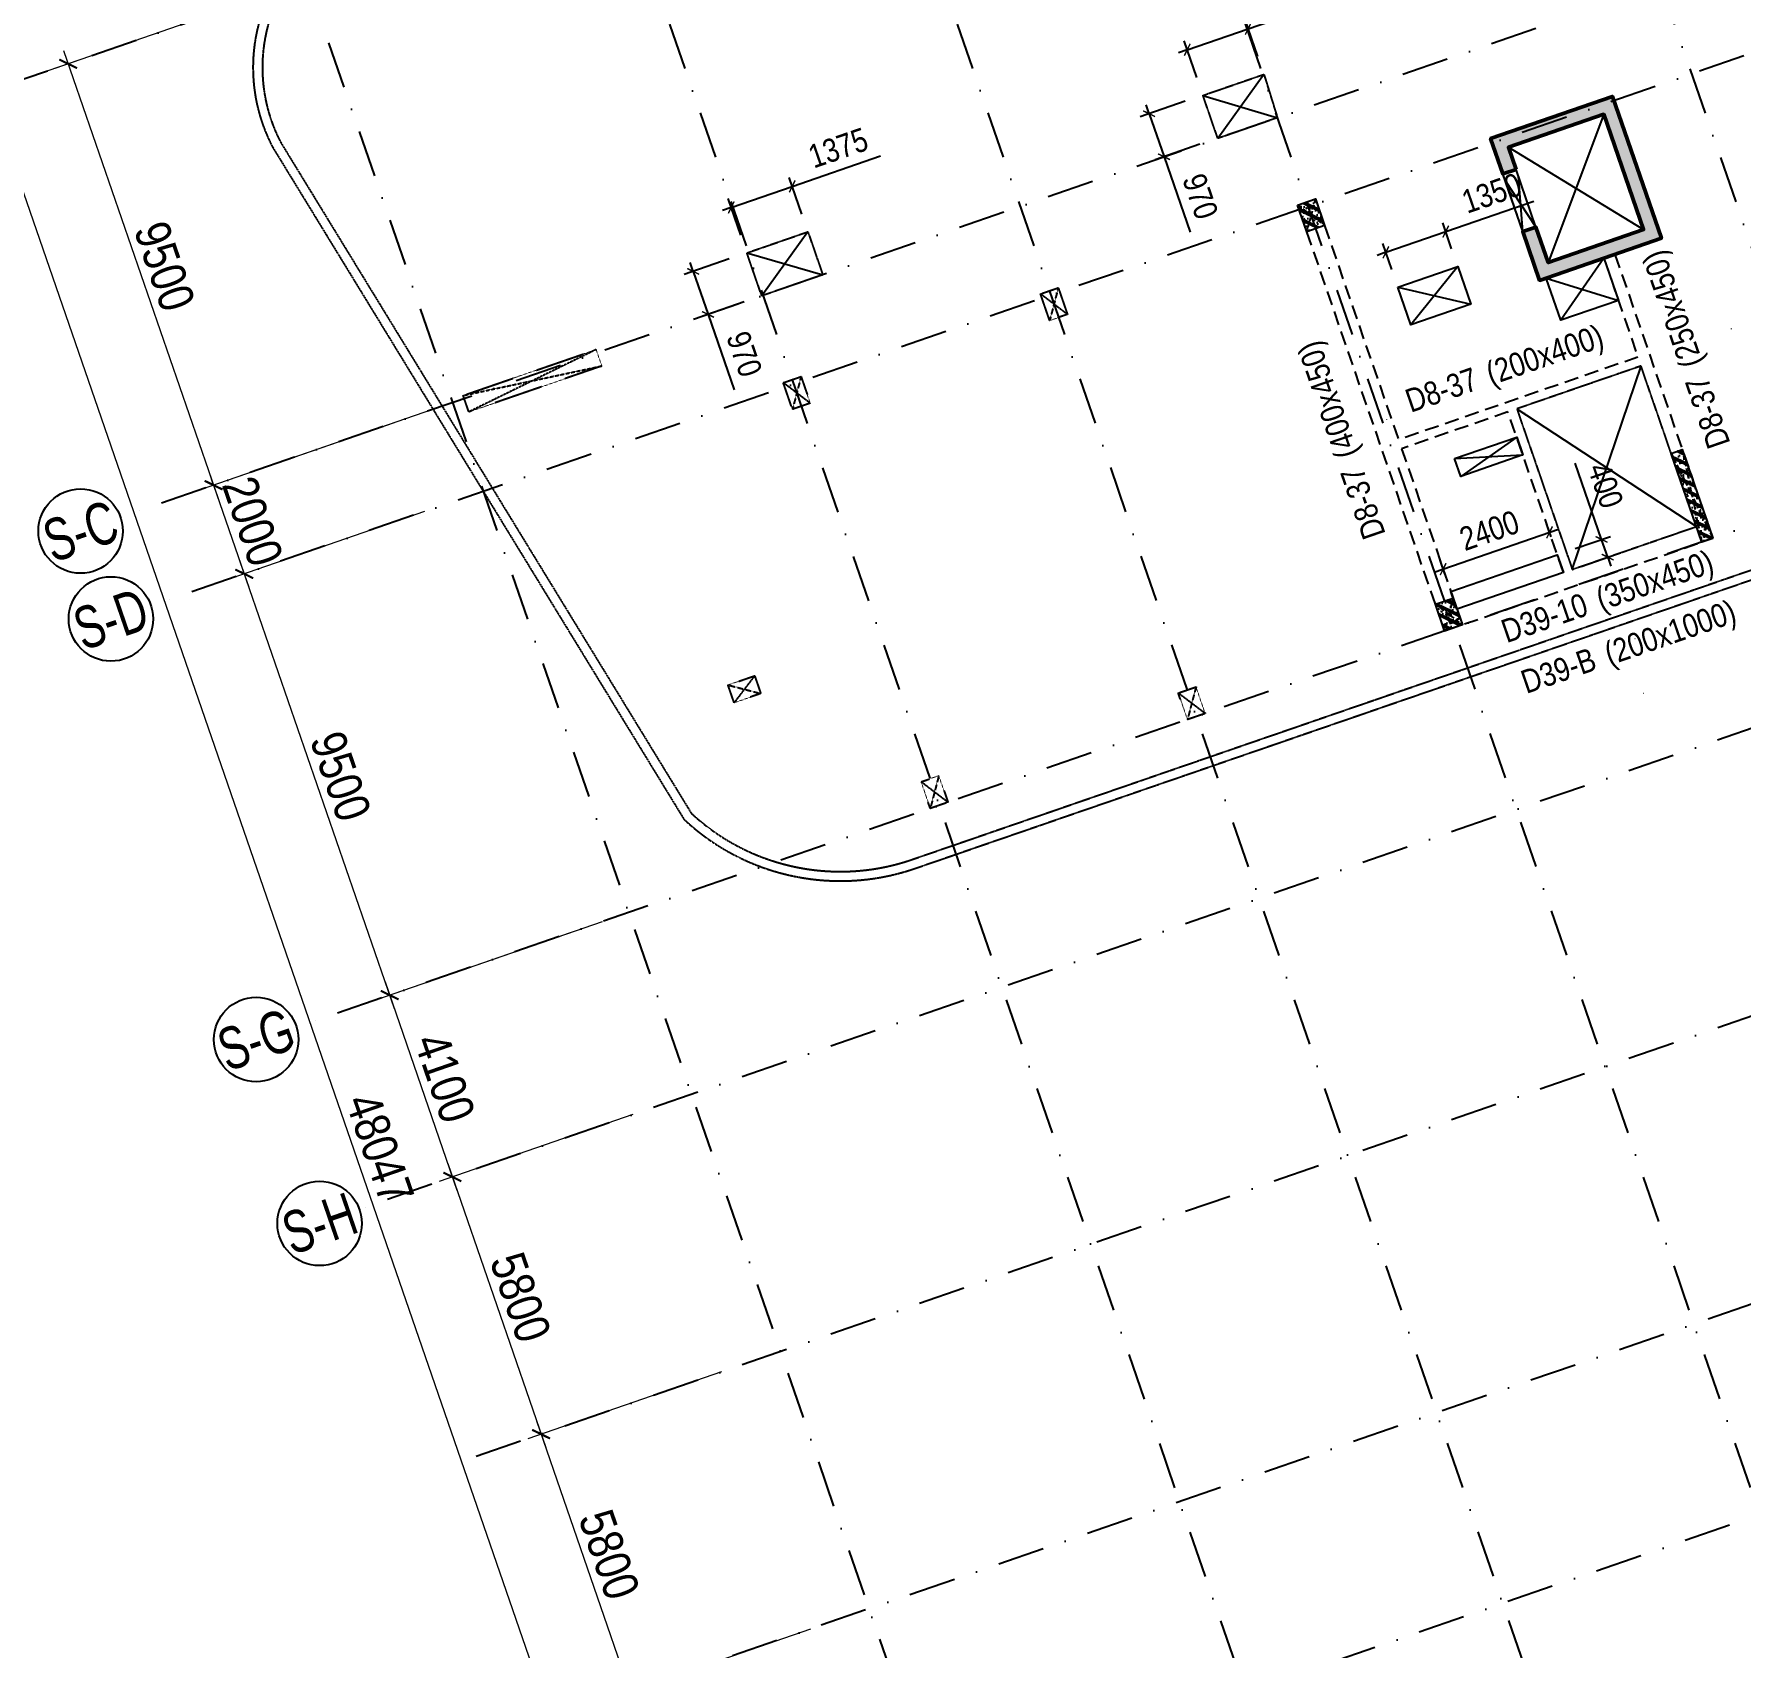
# Model space of a CAD drawing. Header units: millimetres. Extents: x -146681 to 1327256, y -72704 to 46237.
# Drawn here: x 992475 to 1028860, y -33011 to 1386 of the extents above; entities that cross this region are included whole.
import ezdxf
from ezdxf.enums import TextEntityAlignment as Align

# ---------------------------------------------------------------- set-up
doc = ezdxf.new("R2010")
doc.units = ezdxf.units.MM
doc.header["$MEASUREMENT"] = 0
for name, pattern in [('DASHDOT', [1, 0.5, -0.25, 0, -0.25]), ('DASHED', [4.5, 3, -1.5]), ('ST_MBDV Cot vach 220805$0$HIDDEN', [0.375, 0.25, -0.125])]:
    doc.linetypes.add(name, pattern=pattern)
for name, color, linetype in [('ccu11-Khuat', 9, 'DASHED'), ('ccu11-Manh', 8, 'Continuous'), ('ccu11-Thay', 7, 'Continuous'), ('ccu12-Manh', 8, 'Continuous'), ('ccu12-Text', 31, 'Continuous'), ('KC2-DIM', 251, 'Continuous'), ('KT-Luoi truc South Tower', 8, 'DASHDOT'), ('ST_MBDV Cot vach 220805$0$AUDIT_I_220805193045-1', 50, 'Continuous'), ('ST_MBDV Cot vach 220805$0$AUDIT_I_220805193045-5', 6, 'Continuous')]:
    doc.layers.add(name, color=color, linetype=linetype)
for name, color, linetype, lineweight in [('ccu12-Tencaukien', 9, 'Continuous', 15), ('KT-Kich thuoc', 159, 'Continuous', 18), ('ST_MBDV Cot vach 220805$0$KT-Net cot vach', 6, 'Continuous', 50)]:
    doc.layers.add(name, color=color, linetype=linetype, lineweight=lineweight)
doc.styles.add('Arial Narrow', font='ARIALN.TTF')
doc.styles.add('ST_MBDV Cot vach 220805$0$HBA-Text', font='GOTHIC.TTF')
doc.dimstyles.new('ccu12-200', dxfattribs={"dimscale": 200, "dimtxt": 2.5, "dimasz": 1, "dimexe": 1, "dimexo": 2, "dimgap": 1, "dimtad": 1, "dimdec": 0, "dimdsep": 46, "dimtxsty": 'Arial Narrow', "dimblk": 'ARCHTICK', "dimcen": -1, "dimdle": 1, "dimclrd": 256, "dimclre": 256, "dimclrt": 3, "dimadec": 0, "dimazin": 2, "dimtfac": 0.1, "dimtdec": 0, "dimtmove": 0, "dimatfit": 1, "dimldrblk": 'ARCHTICK', "dimfxl": 1, "dimtvp": 0.833333, "dimtolj": 1, "dimtzin": 12, "dimarcsym": 0})
doc.dimstyles.new('CCU_1-300', dxfattribs={"dimscale": 300, "dimtxt": 2.5, "dimasz": 1, "dimexe": 1, "dimexo": 2, "dimgap": 0.5, "dimtad": 1, "dimdec": 0, "dimdsep": 46, "dimtxsty": 'Arial Narrow', "dimblk": 'ARCHTICK', "dimcen": -1, "dimdle": 1, "dimclrd": 256, "dimclre": 256, "dimclrt": 3, "dimadec": 0, "dimazin": 2, "dimtfac": 0.1, "dimtdec": 0, "dimtix": 1, "dimtmove": 2, "dimatfit": 1, "dimfxl": 1, "dimtvp": 0.833333, "dimtolj": 1, "dimtzin": 12, "dimarcsym": 0})

# ---------------------------------------------------------------- blocks, each defined once
blk = doc.blocks.new('_ArchTick')
at = {"color": 0, "const_width": 0.15}
blk.add_lwpolyline([(-0.5, -0.5), (0.5, 0.5)], dxfattribs=at)
blk = doc.blocks.new('*D471')
at = {"layer": 'Defpoints', "color": 0, "transparency": 16777216}
for p in [(-107244, 41911, 0), (-103322, 33214, 0), (-108556, 31407)]:
    blk.add_point(p, dxfattribs=at)
at = {"layer": 'KT-Kich thuoc', "lineweight": -2, "transparency": 16777216}
for p, q in [((-107811, 41715), (-111940, 40289)), ((-111755, 40671), (-108459, 31124)), ((-103889, 33019), (-108840, 31309))]:
    blk.add_line(p, q, dxfattribs=at)
at = {"layer": 'KT-Kich thuoc', "lineweight": -2, "transparency": 16777216, "xscale": 300, "yscale": 300, "zscale": 300}
for p, rotation in [((-111657, 40387), 109.0471379637702), ((-108556, 31407), 289.0471379637702)]:
    blk.add_blockref('_ArchTick', p, dxfattribs=dict(at, rotation=rotation))
at = {"layer": 'KT-Kich thuoc', "color": 3, "transparency": 16777216, "insert": (-109603, 36071), "char_height": 750, "attachment_point": 5, "rotation": 289.0471, "style": 'Arial Narrow'}
blk.add_mtext('\\A1;9500', dxfattribs=at)
blk = doc.blocks.new('*D472')
at = {"layer": 'Defpoints', "color": 0, "transparency": 16777216}
for p in [(-103491, 31041, 0), (-99707, 22296), (-104803, 20537)]:
    blk.add_point(p, dxfattribs=at)
at = {"layer": 'KT-Kich thuoc', "lineweight": -2, "transparency": 16777216}
for p, q in [((-104058, 30845), (-108187, 29419)), ((-108002, 29801), (-104706, 20253)), ((-100274, 22101), (-105087, 20439))]:
    blk.add_line(p, q, dxfattribs=at)
at = {"layer": 'KT-Kich thuoc', "lineweight": -2, "transparency": 16777216, "xscale": 300, "yscale": 300, "zscale": 300}
for p, rotation in [((-107904, 29517), 109.0471379637702), ((-104803, 20537), 289.0471379637702)]:
    blk.add_blockref('_ArchTick', p, dxfattribs=dict(at, rotation=rotation))
at = {"layer": 'KT-Kich thuoc', "color": 3, "transparency": 16777216, "insert": (-105850, 25201), "char_height": 750, "attachment_point": 5, "rotation": 289.0471, "style": 'Arial Narrow'}
blk.add_mtext('\\A1;9500', dxfattribs=at)
blk = doc.blocks.new('*D473')
at = {"layer": 'Defpoints', "color": 0, "transparency": 16777216}
for p in [(-104143, 32931, 0), (-103491, 31041, 0), (-107904, 29517)]:
    blk.add_point(p, dxfattribs=at)
at = {"layer": 'KT-Kich thuoc', "lineweight": -2, "transparency": 16777216}
for p, q in [((-104711, 32735), (-108840, 31310)), ((-108557, 31407), (-108654, 31691)), ((-108557, 31407), (-107904, 29517)), ((-104058, 30845), (-108187, 29419)), ((-107904, 29517), (-107806, 29233))]:
    blk.add_line(p, q, dxfattribs=at)
at = {"layer": 'KT-Kich thuoc', "lineweight": -2, "transparency": 16777216, "xscale": 300, "yscale": 300, "zscale": 300}
for p, rotation in [((-108557, 31407), 289.0471379637702), ((-107904, 29517), 109.0471379637702)]:
    blk.add_blockref('_ArchTick', p, dxfattribs=dict(at, rotation=rotation))
at = {"layer": 'KT-Kich thuoc', "color": 3, "transparency": 16777216, "insert": (-107726, 30636), "char_height": 750, "attachment_point": 5, "rotation": 289.0471, "style": 'Arial Narrow'}
blk.add_mtext('\\A1;2000', dxfattribs=at)
blk = doc.blocks.new('ST_MBDV Cot vach 220805$0$GRID-SYM-flat-103')
at = {"layer": 'ST_MBDV Cot vach 220805$0$AUDIT_I_220805193045-1'}
blk.add_circle((0, 0, 0), 900, dxfattribs=at)
at = {"layer": 'ST_MBDV Cot vach 220805$0$AUDIT_I_220805193045-1', "style": 'ST_MBDV Cot vach 220805$0$HBA-Text'}
blk.add_attdef('GRID', text='', height=900, rotation=19.0471, dxfattribs=at).set_placement((0, 0, 0), align=Align.MIDDLE_CENTER)
blk = doc.blocks.new('*D479')
at = {"layer": 'Defpoints', "color": 0, "transparency": 16777216}
for p in [(-110864, 40661, 0), (-91942, -3636), (-97678, -5616)]:
    blk.add_point(p, dxfattribs=at)
at = {"layer": 'KT-Kich thuoc', "lineweight": -2, "transparency": 16777216}
for p, q in [((-111431, 40465), (-113642, 39702)), ((-113456, 40083), (-97581, -5900)), ((-92509, -3831), (-97962, -5714))]:
    blk.add_line(p, q, dxfattribs=at)
at = {"layer": 'KT-Kich thuoc', "lineweight": -2, "transparency": 16777216, "xscale": 300, "yscale": 300, "zscale": 300}
for p, rotation in [((-113358, 39800), 109.0471379637702), ((-97678, -5616), 289.0471379637702)]:
    blk.add_blockref('_ArchTick', p, dxfattribs=dict(at, rotation=rotation))
at = {"layer": 'KT-Kich thuoc', "color": 3, "transparency": 16777216, "insert": (-105015, 17266), "char_height": 750, "attachment_point": 5, "rotation": 289.0471, "style": 'Arial Narrow'}
blk.add_mtext('\\A1;48047', dxfattribs=at)
blk = doc.blocks.new('*D480')
at = {"layer": 'Defpoints', "color": 0, "transparency": 16777216}
for p in [(-100390, 22061, 0), (-99052, 18185, 0), (-103465, 16661)]:
    blk.add_point(p, dxfattribs=at)
at = {"layer": 'KT-Kich thuoc', "lineweight": -2, "transparency": 16777216}
for p, q in [((-100958, 21865), (-105087, 20439)), ((-104901, 20820), (-103368, 16378)), ((-99620, 17989), (-103749, 16563))]:
    blk.add_line(p, q, dxfattribs=at)
at = {"layer": 'KT-Kich thuoc', "lineweight": -2, "transparency": 16777216, "xscale": 300, "yscale": 300, "zscale": 300}
for p, rotation in [((-104803, 20537), 109.0471379637702), ((-103465, 16661), 289.0471379637702)]:
    blk.add_blockref('_ArchTick', p, dxfattribs=dict(at, rotation=rotation))
at = {"layer": 'KT-Kich thuoc', "color": 3, "transparency": 16777216, "insert": (-103631, 18773), "char_height": 750, "attachment_point": 5, "rotation": 289.0471, "style": 'Arial Narrow'}
blk.add_mtext('\\A1;4100', dxfattribs=at)
blk = doc.blocks.new('*D481')
at = {"layer": 'Defpoints', "color": 0, "transparency": 16777216}
for p in [(-99052, 18185, 0), (-97162, 12702, 0), (-101573, 11179)]:
    blk.add_point(p, dxfattribs=at)
at = {"layer": 'KT-Kich thuoc', "lineweight": -2, "transparency": 16777216}
for p, q in [((-99620, 17989), (-103749, 16564)), ((-103563, 16945), (-101475, 10896)), ((-97729, 12506), (-101856, 11081))]:
    blk.add_line(p, q, dxfattribs=at)
at = {"layer": 'KT-Kich thuoc', "lineweight": -2, "transparency": 16777216, "xscale": 300, "yscale": 300, "zscale": 300}
for p, rotation in [((-103466, 16662), 109.0471379637702), ((-101573, 11179), 289.0471379637702)]:
    blk.add_blockref('_ArchTick', p, dxfattribs=dict(at, rotation=rotation))
at = {"layer": 'KT-Kich thuoc', "color": 3, "transparency": 16777216, "insert": (-102015, 14094), "char_height": 750, "attachment_point": 5, "rotation": 289.0471, "style": 'Arial Narrow'}
blk.add_mtext('\\A1;5800', dxfattribs=at)
blk = doc.blocks.new('*D482')
at = {"layer": 'Defpoints', "color": 0, "transparency": 16777216}
for p in [(-97162, 12702, 0), (-95267, 7220, 0), (-99682, 5696)]:
    blk.add_point(p, dxfattribs=at)
at = {"layer": 'KT-Kich thuoc', "lineweight": -2, "transparency": 16777216}
for p, q in [((-97729, 12506), (-101858, 11080)), ((-101673, 11462), (-99584, 5412)), ((-95834, 7024), (-99966, 5598))]:
    blk.add_line(p, q, dxfattribs=at)
at = {"layer": 'KT-Kich thuoc', "lineweight": -2, "transparency": 16777216, "xscale": 300, "yscale": 300, "zscale": 300}
for p, rotation in [((-101575, 11178), 109.0471379637702), ((-99682, 5696), 289.0471379637702)]:
    blk.add_blockref('_ArchTick', p, dxfattribs=dict(at, rotation=rotation))
at = {"layer": 'KT-Kich thuoc', "color": 3, "transparency": 16777216, "insert": (-100125, 8611), "char_height": 750, "attachment_point": 5, "rotation": 289.0471, "style": 'Arial Narrow'}
blk.add_mtext('\\A1;5800', dxfattribs=at)
blk = doc.blocks.new('*D483')
at = {"layer": 'Defpoints', "color": 0, "transparency": 16777216}
for p in [(-95267, 7220, 0), (-93864, 3156, 0), (-98277, 1632)]:
    blk.add_point(p, dxfattribs=at)
at = {"layer": 'KT-Kich thuoc', "lineweight": -2, "transparency": 16777216}
for p, q in [((-95834, 7024), (-99963, 5599)), ((-99778, 5980), (-98179, 1348)), ((-94431, 2960), (-98560, 1534))]:
    blk.add_line(p, q, dxfattribs=at)
at = {"layer": 'KT-Kich thuoc', "lineweight": -2, "transparency": 16777216, "xscale": 300, "yscale": 300, "zscale": 300}
for p, rotation in [((-99680, 5697), 109.0471379637702), ((-98277, 1632), 289.0471379637702)]:
    blk.add_blockref('_ArchTick', p, dxfattribs=dict(at, rotation=rotation))
at = {"layer": 'KT-Kich thuoc', "color": 3, "transparency": 16777216, "insert": (-98475, 3838), "char_height": 750, "attachment_point": 5, "rotation": 289.0471, "style": 'Arial Narrow'}
blk.add_mtext('\\A1;4300', dxfattribs=at)
blk = doc.blocks.new('*U194')
at = {"layer": 'ccu12-Tencaukien', "color": 8, "ltscale": 10000}
blk.add_line((361, -155), (354, -155), dxfattribs=at)
at = {"layer": 'ccu12-Text', "color": 2, "style": 'Arial Narrow', "width": 0.8}
blk.add_attdef('SH', text='', height=300, dxfattribs=at).set_placement((276, 6), align=Align.BOTTOM_RIGHT)
at = {"layer": 'ccu12-Text', "color": 31, "style": 'Arial Narrow', "width": 0.8}
for tag, p in [('(', (508, -75)), ('KT', (633, -75)), (')', (963, -75))]:
    blk.add_attdef(tag, text='', height=250, dxfattribs=at).set_placement(p, align=Align.BOTTOM_LEFT)
blk = doc.blocks.new('*D270')
at = {"layer": 'Defpoints', "color": 0, "transparency": 16777216}
for p in [(1022568, -2823), (1022824, -3566), (1021548, -4007)]:
    blk.add_point(p, dxfattribs=at)
at = {"layer": 'KC2-DIM', "lineweight": -2, "transparency": 16777216}
for p, q in [((1022568, -2823), (1024444, -2176)), ((1021292, -3264), (1022568, -2823)), ((1022694, -3188), (1022503, -2634)), ((1021292, -3264), (1021103, -3329)), ((1021418, -3628), (1021227, -3075))]:
    blk.add_line(p, q, dxfattribs=at)
at = {"layer": 'KC2-DIM', "lineweight": -2, "transparency": 16777216, "xscale": 200, "yscale": 200, "zscale": 200}
for p, rotation in [((1022568, -2823), 199.0471379555589), ((1021292, -3264), 19.0471379555589)]:
    blk.add_blockref('_ArchTick', p, dxfattribs=dict(at, rotation=rotation))
at = {"layer": 'KC2-DIM', "color": 3, "transparency": 16777216, "insert": (1023546, -2004), "char_height": 500, "attachment_point": 5, "rotation": 19.0471, "style": 'Arial Narrow'}
blk.add_mtext('\\A1;1350', dxfattribs=at)
blk = doc.blocks.new('*D271')
at = {"layer": 'Defpoints', "color": 0, "transparency": 16777216}
for p in [(1024781, -9233), (1024946, -9710), (1022677, -10493)]:
    blk.add_point(p, dxfattribs=at)
at = {"layer": 'KC2-DIM', "lineweight": -2, "transparency": 16777216}
for p, q in [((1024815, -9332), (1024716, -9044)), ((1022324, -10082), (1024970, -9168)), ((1022547, -10115), (1022448, -9828))]:
    blk.add_line(p, q, dxfattribs=at)
at = {"layer": 'KC2-DIM', "lineweight": -2, "transparency": 16777216, "xscale": 200, "yscale": 200, "zscale": 200}
for p, rotation in [((1024781, -9233), 19.04713795478892), ((1022513, -10017), 199.0471379547889)]:
    blk.add_blockref('_ArchTick', p, dxfattribs=dict(at, rotation=rotation))
at = {"layer": 'KC2-DIM', "color": 3, "transparency": 16777216, "insert": (1023498, -9195), "char_height": 500, "attachment_point": 5, "rotation": 19.0471, "style": 'Arial Narrow'}
blk.add_mtext('\\A1;2400', dxfattribs=at)
blk = doc.blocks.new('*D272')
at = {"layer": 'Defpoints', "color": 0, "transparency": 16777216}
for p in [(1025890, -9384), (1024946, -9710), (1025076, -10088)]:
    blk.add_point(p, dxfattribs=at)
at = {"layer": 'KC2-DIM', "lineweight": -2, "transparency": 16777216}
for p, q in [((1025890, -9384), (1025328, -7757)), ((1025324, -9580), (1026079, -9319)), ((1026021, -9762), (1025890, -9384)), ((1025454, -9958), (1026210, -9697)), ((1026021, -9762), (1026086, -9951))]:
    blk.add_line(p, q, dxfattribs=at)
at = {"layer": 'KC2-DIM', "lineweight": -2, "transparency": 16777216, "xscale": 200, "yscale": 200, "zscale": 200}
for p, rotation in [((1025890, -9384), 289.0471379547872), ((1026021, -9762), 109.0471379547872)]:
    blk.add_blockref('_ArchTick', p, dxfattribs=dict(at, rotation=rotation))
at = {"layer": 'KC2-DIM', "color": 3, "transparency": 16777216, "insert": (1025974, -8233), "char_height": 500, "attachment_point": 5, "rotation": 289.0471, "style": 'Arial Narrow'}
blk.add_mtext('\\A1;400', dxfattribs=at)
blk = doc.blocks.new('*U264')
at = {"layer": 'ccu12-Tencaukien', "color": 8, "ltscale": 10000}
blk.add_line((361, -155), (354, -155), dxfattribs=at)
at = {"layer": 'ccu12-Text', "color": 2, "style": 'Arial Narrow', "width": 0.8}
blk.add_attdef('SH', text='', height=300, dxfattribs=at).set_placement((276, 6), align=Align.BOTTOM_RIGHT)
at = {"layer": 'ccu12-Text', "color": 31, "style": 'Arial Narrow', "width": 0.8}
for tag, p in [('(', (508, -75)), ('KT', (633, -75)), (')', (963, -75))]:
    blk.add_attdef(tag, text='', height=250, dxfattribs=at).set_placement(p, align=Align.BOTTOM_LEFT)
blk = doc.blocks.new('*U265')
at = {"layer": 'ccu12-Tencaukien', "color": 8, "ltscale": 10000}
blk.add_line((361, -155), (354, -155), dxfattribs=at)
at = {"layer": 'ccu12-Text', "color": 2, "style": 'Arial Narrow', "width": 0.8}
blk.add_attdef('SH', text='', height=300, dxfattribs=at).set_placement((276, 6), align=Align.BOTTOM_RIGHT)
at = {"layer": 'ccu12-Text', "color": 31, "style": 'Arial Narrow', "width": 0.8}
for tag, p in [('(', (508, -75)), ('KT', (633, -75)), (')', (963, -75))]:
    blk.add_attdef(tag, text='', height=250, dxfattribs=at).set_placement(p, align=Align.BOTTOM_LEFT)
blk = doc.blocks.new('*U266')
at = {"layer": 'ccu12-Tencaukien', "color": 8, "ltscale": 10000}
blk.add_line((361, -155), (354, -155), dxfattribs=at)
at = {"layer": 'ccu12-Text', "color": 2, "style": 'Arial Narrow', "width": 0.8}
blk.add_attdef('SH', text='', height=300, dxfattribs=at).set_placement((276, 6), align=Align.BOTTOM_RIGHT)
at = {"layer": 'ccu12-Text', "color": 31, "style": 'Arial Narrow', "width": 0.8}
for tag, p in [('(', (508, -75)), ('KT', (633, -75)), (')', (963, -75))]:
    blk.add_attdef(tag, text='', height=250, dxfattribs=at).set_placement(p, align=Align.BOTTOM_LEFT)
blk = doc.blocks.new('*D342')
at = {"layer": 'Defpoints', "color": 0, "transparency": 16777216}
for p in [(1007670, -3276, 18), (1007987, -4192, 18), (1006841, -4588)]:
    blk.add_point(p, dxfattribs=at)
at = {"layer": 'KC2-DIM', "lineweight": -2, "transparency": 16777216}
for p, q in [((1007292, -3406), (1006336, -3737)), ((1006525, -3671), (1006459, -3482)), ((1006525, -3671), (1006841, -4588)), ((1007609, -4323), (1006652, -4653)), ((1006841, -4588), (1007398, -6199))]:
    blk.add_line(p, q, dxfattribs=at)
at = {"layer": 'KC2-DIM', "lineweight": -2, "transparency": 16777216, "xscale": 200, "yscale": 200, "zscale": 200}
for p, rotation in [((1006525, -3671), 289.0511157722426), ((1006841, -4588), 109.0511157722426)]:
    blk.add_blockref('_ArchTick', p, dxfattribs=dict(at, rotation=rotation))
at = {"layer": 'KC2-DIM', "color": 3, "transparency": 16777216, "insert": (1007615, -5434), "char_height": 500, "attachment_point": 5, "rotation": 289.0511, "style": 'Arial Narrow'}
blk.add_mtext('\\A1;970', dxfattribs=at)
blk = doc.blocks.new('*D343')
at = {"layer": 'Defpoints', "color": 0, "transparency": 16777216}
for p in [(1008636, -1859), (1008970, -2827, 18), (1007670, -3276, 18)]:
    blk.add_point(p, dxfattribs=at)
at = {"layer": 'KC2-DIM', "lineweight": -2, "transparency": 16777216}
for p, q in [((1008636, -1859), (1010516, -1210)), ((1008840, -2449), (1008571, -1670)), ((1007540, -2898), (1007271, -2119)), ((1007336, -2308), (1008636, -1859)), ((1007336, -2308), (1007147, -2373))]:
    blk.add_line(p, q, dxfattribs=at)
at = {"layer": 'KC2-DIM', "lineweight": -2, "transparency": 16777216, "xscale": 200, "yscale": 200, "zscale": 200}
for p, rotation in [((1008636, -1859), 199.0471380754125), ((1007336, -2308), 19.04713807541254)]:
    blk.add_blockref('_ArchTick', p, dxfattribs=dict(at, rotation=rotation))
at = {"layer": 'KC2-DIM', "color": 3, "transparency": 16777216, "insert": (1009616, -1039), "char_height": 500, "attachment_point": 5, "rotation": 19.0471, "style": 'Arial Narrow'}
blk.add_mtext('\\A1;1375', dxfattribs=at)
blk = doc.blocks.new('*D344')
at = {"layer": 'Defpoints', "color": 0, "transparency": 16777216}
for p in [(1017391, 85, 18), (1017707, -832, 18), (1016562, -1227)]:
    blk.add_point(p, dxfattribs=at)
at = {"layer": 'KC2-DIM', "lineweight": -2, "transparency": 16777216}
for p, q in [((1017013, -45), (1016056, -376)), ((1016245, -310), (1016180, -121)), ((1016245, -310), (1016562, -1227)), ((1017329, -962), (1016373, -1292)), ((1016562, -1227), (1017118, -2838))]:
    blk.add_line(p, q, dxfattribs=at)
at = {"layer": 'KC2-DIM', "lineweight": -2, "transparency": 16777216, "xscale": 200, "yscale": 200, "zscale": 200}
for p, rotation in [((1016245, -310), 289.0511157722426), ((1016562, -1227), 109.0511157722426)]:
    blk.add_blockref('_ArchTick', p, dxfattribs=dict(at, rotation=rotation))
at = {"layer": 'KC2-DIM', "color": 3, "transparency": 16777216, "insert": (1017336, -2073), "char_height": 500, "attachment_point": 5, "rotation": 289.0511, "style": 'Arial Narrow'}
blk.add_mtext('\\A1;970', dxfattribs=at)
blk = doc.blocks.new('*D345')
at = {"layer": 'Defpoints', "color": 0, "transparency": 16777216}
for p in [(1018356, 1502), (1018690, 534, 18), (1017391, 85, 18)]:
    blk.add_point(p, dxfattribs=at)
at = {"layer": 'KC2-DIM', "lineweight": -2, "transparency": 16777216}
for p, q in [((1018356, 1502), (1020236, 2151)), ((1017057, 1053), (1018356, 1502)), ((1018560, 912), (1018291, 1691)), ((1017260, 463), (1016991, 1242)), ((1017057, 1053), (1016868, 988))]:
    blk.add_line(p, q, dxfattribs=at)
at = {"layer": 'KC2-DIM', "lineweight": -2, "transparency": 16777216, "xscale": 200, "yscale": 200, "zscale": 200}
for p, rotation in [((1018356, 1502), 199.0471380754125), ((1017057, 1053), 19.04713807541254)]:
    blk.add_blockref('_ArchTick', p, dxfattribs=dict(at, rotation=rotation))
at = {"layer": 'KC2-DIM', "color": 3, "transparency": 16777216, "insert": (1019337, 2322), "char_height": 500, "attachment_point": 5, "rotation": 19.0471, "style": 'Arial Narrow'}
blk.add_mtext('\\A1;1375', dxfattribs=at)
blk = doc.blocks.new('*U448')
at = {"color": 6, "linetype": 'ST_MBDV Cot vach 220805$0$HIDDEN', "ltscale": 10}
for p, q in [((-105, 2525), (-475, -475)), ((-105, -475), (-475, 2525))]:
    blk.add_line(p, q, dxfattribs=at)
blk.add_lwpolyline([(-475, -475), (-105, -475), (-105, 2525), (-475, 2525)], close=True, dxfattribs=at)
blk = doc.blocks.new('*U449')
at = {"color": 6, "linetype": 'ST_MBDV Cot vach 220805$0$HIDDEN', "ltscale": 10}
for p, q in [((-75, 125), (-475, -475)), ((-75, -475), (-475, 125))]:
    blk.add_line(p, q, dxfattribs=at)
blk.add_lwpolyline([(-475, -475), (-75, -475), (-75, 125), (-475, 125)], close=True, dxfattribs=at)
blk = doc.blocks.new('*U413')
at = {"color": 6, "linetype": 'ST_MBDV Cot vach 220805$0$HIDDEN', "ltscale": 10}
for p, q in [((-75, 125), (-475, -475)), ((-75, -475), (-475, 125))]:
    blk.add_line(p, q, dxfattribs=at)
blk.add_lwpolyline([(-475, -475), (-75, -475), (-75, 125), (-475, 125)], close=True, dxfattribs=at)
blk = doc.blocks.new('*U422')
h = blk.add_hatch()
h.set_pattern_fill('VATLIEU04', color=250, scale=40, style=0, pattern_type=2)
h.set_pattern_definition([(50, (-550, 650.03), (286.904, -25.1), [30, -330]), (355, (-550, 650.03), (-55.5, 300.88), [24, -264]), (100.451, (-526.1, 647.93), (231.404, 275.776), [25.496, -280.457]), (46.184, (-550, 730.03), (426.9, -66.21), [45, -495]), (96.636, (-514.43, 724.5), (373.87, 389.65), [38.24, -420.69]), (351.184, (-550, 730.03), (373.86, 389.65), [36, -396]), (21, (-510, 710.03), (238.763, -161.048), [30, -330]), (326, (-510, 710.03), (97.326, 290.06), [24, -264]), (71.451, (-490.1, 696.6), (336.09, 129.01), [25.496, -280.457]), (37.5, (-550, 650.03), (4.864, 133.1575), [0, -260.8, 0, -268, 0, -265]), (7.5, (-550, 650.03), (105.228, 157.765), [0, -152.8, 0, -254.8, 0, -101]), (327.5, (-639.2, 650.03), (213.529, -9.022), [0, -100, 0, -312, 0, -414]), (317.5, (-679.2, 650.03), (233.274, 40.042), [0, -130, 0, -207.2, 0, -294]), (45, (-550, 650.03), (-120.208, 120.208), []), (45, (-550, 699.03), (-120.208, 120.208), [])])
h.paths.add_polyline_path([(-475, -475), (-75, -475), (-75, 125), (-475, 125)])
at = {"color": 6, "ltscale": 0.25}
blk.add_lwpolyline([(-475, -475), (-75, -475), (-75, 125), (-475, 125)], close=True, dxfattribs=at)
at = {"layer": 'Defpoints', "linetype": 'ByBlock', "ltscale": 30}
for p, q in [((-75, -475), (-475, 125)), ((-475, -475), (-75, 125))]:
    blk.add_line(p, q, dxfattribs=at)
blk = doc.blocks.new('*U427')
h = blk.add_hatch()
h.set_pattern_fill('VATLIEU04', color=250, scale=40, style=0, pattern_type=2)
h.set_pattern_definition([(50, (-700, 2050), (286.904, -25.1), [30, -330]), (355, (-700, 2050), (-55.5, 300.877), [24, -264]), (100.451, (-676.1, 2047.9), (231.404, 275.776), [25.496, -280.457]), (46.184, (-700, 2130), (426.896, -66.208), [45, -495]), (96.636, (-664.43, 2124.5), (373.865, 389.65), [38.244, -420.685]), (351.184, (-700, 2130), (373.865, 389.65), [36, -396]), (21, (-660, 2110), (238.763, -161.048), [30, -330]), (326, (-660, 2110), (97.326, 290.06), [24, -264]), (71.451, (-640.1, 2096.58), (336.09, 129.012), [25.496, -280.457]), (37.5, (-700, 2050), (4.864, 133.1575), [0, -260.8, 0, -268, 0, -265]), (7.5, (-700, 2050), (105.228, 157.765), [0, -152.8, 0, -254.8, 0, -101]), (327.5, (-789.2, 2050), (213.529, -9.022), [0, -100, 0, -312, 0, -414]), (317.5, (-829.2, 2050), (233.274, 40.042), [0, -130, 0, -207.2, 0, -294]), (45, (-700, 2050), (-120.208, 120.208), []), (45, (-700, 2099), (-120.208, 120.208), [])])
h.paths.add_polyline_path([(-475, -475), (-225, -475), (-225, 1525), (-475, 1525)])
at = {"color": 6, "ltscale": 0.25}
blk.add_lwpolyline([(-475, -475), (-225, -475), (-225, 1525), (-475, 1525)], close=True, dxfattribs=at)
at = {"layer": 'Defpoints', "linetype": 'ByBlock', "ltscale": 30}
for p, q in [((-225, -475), (-475, 1525)), ((-475, -475), (-225, 1525))]:
    blk.add_line(p, q, dxfattribs=at)
blk = doc.blocks.new('*U428')
at = {"color": 6, "linetype": 'ST_MBDV Cot vach 220805$0$HIDDEN', "ltscale": 10}
for p, q in [((-75, 125), (-475, -475)), ((-75, -475), (-475, 125))]:
    blk.add_line(p, q, dxfattribs=at)
blk.add_lwpolyline([(-475, -475), (-75, -475), (-75, 125), (-475, 125)], close=True, dxfattribs=at)
blk = doc.blocks.new('*U430')
at = {"color": 6, "linetype": 'ST_MBDV Cot vach 220805$0$HIDDEN', "ltscale": 10}
for p, q in [((-75, 125), (-475, -475)), ((-75, -475), (-475, 125))]:
    blk.add_line(p, q, dxfattribs=at)
blk.add_lwpolyline([(-475, -475), (-75, -475), (-75, 125), (-475, 125)], close=True, dxfattribs=at)
blk = doc.blocks.new('*U431')
h = blk.add_hatch()
h.set_pattern_fill('VATLIEU04', color=250, scale=40, style=0, pattern_type=2)
h.set_pattern_definition([(50, (-550, 650.2), (286.904, -25.1), [30, -330]), (355, (-550, 650.2), (-55.5, 300.88), [24, -264]), (100.451, (-526.1, 648.1), (231.404, 275.776), [25.496, -280.457]), (46.184, (-550, 730.2), (426.9, -66.21), [45, -495]), (96.636, (-514.43, 724.67), (373.87, 389.65), [38.24, -420.69]), (351.184, (-550, 730.2), (373.86, 389.65), [36, -396]), (21, (-510, 710.2), (238.763, -161.048), [30, -330]), (326, (-510, 710.2), (97.326, 290.06), [24, -264]), (71.451, (-490.1, 696.77), (336.09, 129.01), [25.496, -280.457]), (37.5, (-550, 650.19), (4.864, 133.1575), [0, -260.8, 0, -268, 0, -265]), (7.5, (-550, 650.19), (105.228, 157.765), [0, -152.8, 0, -254.8, 0, -101]), (327.5, (-639.2, 650.19), (213.529, -9.022), [0, -100, 0, -312, 0, -414]), (317.5, (-679.2, 650.2), (233.274, 40.042), [0, -130, 0, -207.2, 0, -294]), (45, (-550, 650.19), (-120.208, 120.208), []), (45, (-550, 699.19), (-120.208, 120.208), [])])
h.paths.add_polyline_path([(-475, -475), (-75, -475), (-75, 125), (-475, 125)])
at = {"color": 6, "ltscale": 0.25}
blk.add_lwpolyline([(-475, -475), (-75, -475), (-75, 125), (-475, 125)], close=True, dxfattribs=at)
at = {"layer": 'Defpoints', "linetype": 'ByBlock', "ltscale": 30}
for p, q in [((-75, -475), (-475, 125)), ((-475, -475), (-75, 125))]:
    blk.add_line(p, q, dxfattribs=at)
blk = doc.blocks.new('*U447')
at = {"color": 6, "linetype": 'ST_MBDV Cot vach 220805$0$HIDDEN', "ltscale": 10}
for p, q in [((-75, 125), (-475, -475)), ((-75, -475), (-475, 125))]:
    blk.add_line(p, q, dxfattribs=at)
blk.add_lwpolyline([(-475, -475), (-75, -475), (-75, 125), (-475, 125)], close=True, dxfattribs=at)
blk = doc.blocks.new('MBCV-T39')
at = {"layer": 'ST_MBDV Cot vach 220805$0$KT-Net cot vach'}
h = blk.add_hatch(dxfattribs=at)
h.set_pattern_fill('1BETONG2-BOP', color=250, scale=30, style=0, pattern_type=2)
h.set_pattern_definition([(69.0471, (-75957.53, 4105.11), (209.5408, 52.4275), [22.5, -247.5]), (14.0471, (-75957.53, 4105.11), (-112.989, 199.7187), [18, -198]), (119.4985, (-75940.07, 4109.48), (96.552, 252.1462), [19.122, -210.3426]), (65.2313, (-75977.1, 4161.83), (318.848, 57.55), [33.75, -371.25]), (115.6827, (-75950.54, 4166.62), (169.677, 367.7426), [28.683, -315.514]), (10.2313, (-75977.1, 4161.83), (169.677, 367.743), [27, -297]), (40.0471, (-75943.86, 4157.44), (208.686, -55.7332), [22.5, -247.5]), (245.0471, (-75943.86, 4157.44), (226.3168, -37.8782), [18, -198]), (90.4985, (-75926.47, 4152.8), (206.6893, 173.7226), [19.122, -210.3426]), (86.54714, (-75957.53, 4105.11), (-73.03432, 68.2125), [0, -195.6, 0, -201, 0, -198.75]), (23.5471, (-75957.53, 4105.11), (43.1377, 135.5289), [0, -114.6, 0, -191.1, 0, -75.75]), (346.54714, (-76020.766, 4083.28), (153.58697, 45.86723), [0, -75, 0, -234, 0, -310.5]), (336.5471, (-76049.12, 4073.49), (155.5764, 85.4834), [0, -97.5, 0, -155.4, 0, -220.5]), (334.0471, (-75957.53, 4105.11), (55.798, 114.6422), []), (334.0471, (-75969.52, 4139.85), (55.798, 114.6422), [])])
h.paths.add_polyline_path([(-67517, 11067), (-67681, 11539), (-65648, 12241), (-64800, 9783), (-66832, 9082), (-67093, 9838), (-67377, 9740), (-67018, 8700), (-64418, 9598), (-65463, 12623), (-68062, 11725), (-67801, 10969)])
at = {"layer": 'ccu11-Thay', "color": 6, "ltscale": 0.5}
for points in [[(-67377, 9740), (-67801, 10969)], [(-67093, 9838), (-67517, 11067)]]:
    blk.add_lwpolyline(points, dxfattribs=at)
at = {"layer": 'ST_MBDV Cot vach 220805$0$KT-Net cot vach'}
blk.add_lwpolyline([(-67517, 11067), (-67681, 11539), (-65648, 12241), (-64800, 9783), (-66832, 9082), (-67093, 9838), (-67377, 9740), (-67018, 8700), (-64418, 9598), (-65463, 12623), (-68062, 11725), (-67801, 10969)], close=True, dxfattribs=at)
at = {"layer": 'ST_MBDV Cot vach 220805$0$AUDIT_I_220805193045-5', "linetype": 'ByBlock', "xscale": -1}
for name, p, rotation in [('*U422', (-71570, 10012, 0), 199.0471379540016), ('*U413', (-77052, 8119, 0), 199.0471379540016), ('*U449', (-82535, 6226, 0), 199.0471379540016), ('*U427', (-63607, 4720), 199.0471379540016), ('*U431', (-68633, 1504, 0), 199.0471379540016), ('*U447', (-83893, 303, 0), 289.0471379540016), ('*U430', (-74115, -388, 0), 199.0471379540016), ('*U428', (-79598, -2281, 0), 199.0471379540016)]:
    blk.add_blockref(name, p, dxfattribs=dict(at, rotation=rotation))
at = {"layer": 'ST_MBDV Cot vach 220805$0$AUDIT_I_220805193045-5', "linetype": 'ByBlock', "extrusion": (-1.72044e-08, -5.9383e-09, 1), "xscale": -1, "rotation": 289.0507796949594}
blk.add_blockref('*U448', (-89549, 6502, 0), dxfattribs=at)
blk = doc.blocks.new('mbkc-t39')
blk.add_line((-35054, 16476, 0), (-37701, 15563, 0))
at = {"elevation": 0}
for points in [[(-26286, 27544), (-26287, 27544), (-28875, 34908, 0.338337), (-32749, 36444), (-62185, 26289, 0.459457), (-64225, 21139), (-55456, 6813, 0.279689), (-50490, 5781), (-27772, 13619, 0.204279), (-27706, 13740), (-27482, 14770, -0.275412), (-26755, 15571), (-22342, 17089, -0.414195), (-21181, 16524), (-12852, -7567, 0.319754), (-8032, -11000), (37106, -11000, 0.36531), (42072, -6689, 0.102434), (42063, -5068), (39621, 6403, 0.132611), (38155, 9202, 0.066499), (37024, 10116, 0.137615), (34943, 10700), (9300, 10700)], [(-26221, 27355), (-26409, 27290), (-29057, 34822, 0.336124), (-32689, 36253), (-62119, 26100, 0.458894), (-64051, 21238), (-55300, 6941, 0.278184), (-50556, 5970), (-27901, 13786), (-27678, 14811, -0.274307), (-26816, 15761), (-22407, 17278, -0.414153), (-20992, 16589), (-12663, -7501, 0.319754), (-8032, -10800), (37104, -10800, 0.365478), (41875, -6654, 0.102721), (41867, -5109), (39426, 6361, 0.13252), (38009, 9065, 0.066443), (36920, 9945, 0.137615), (34943, 10500), (9300, 10500)], [(-53502, 5908, 0.161195), (-50556, 5970), (-27901, 13786), (-27678, 14811, -0.274307), (-26816, 15761), (-22407, 17278, -0.414153), (-20992, 16589), (-12663, -7501, 0.319754), (-8032, -10800), (37104, -10800, 0.151467), (39864, -9900)]]:
    blk.add_lwpolyline(points, format="xyb", dxfattribs=at)
for points, elevation in [([(-44393, 22245), (-43093, 22693), (-42805, 21767), (-44076, 21328), (-44393, 22245)], 18), ([(-54115, 18888), (-52815, 19337), (-52498, 18420), (-53798, 17971), (-54115, 18888)], 18), ([(-37701, 15563), (-36520, 12141), (-33873, 13055), (-35054, 16476), (-37701, 15563)], 0)]:
    blk.add_lwpolyline(points, dxfattribs=dict(elevation=elevation))
at = {"layer": 'ccu11-Khuat', "ltscale": 100}
for p, q in [((-39437, 11398, 0), (-42178, 19339, 0)), ((-41800, 19469, 0), (-40224, 14903, 0)), ((-35847, 18773, 0), (-35119, 16666, 0)), ((-35611, 18855, 0), (-33636, 13137, 0)), ((-35119, 16666, 0), (-40224, 14903, 0)), ((-37890, 15497, 0), (-40158, 14714, 0)), ((-36709, 12076, 0), (-37890, 15497, 0)), ((-40158, 14714, 0), (-39059, 11529, 0)), ((-39241, 10831, 0), (-33522, 12806, 0))]:
    blk.add_line(p, q, dxfattribs=at)
at = {"layer": 'ccu11-Khuat', "color": 6, "ltscale": 0.2, "elevation": 0}
blk.add_lwpolyline([(-38001, 20569), (-37577, 19340)], dxfattribs=at)
at = {"layer": 'ccu11-Manh'}
for p, q in [((-43093, 22693, 18), (-44076, 21328, 18)), ((-44393, 22245, 18), (-42805, 21767, 18)), ((-52815, 19337, 18), (-53798, 17971, 18)), ((-54115, 18888, 18), (-52498, 18420, 18)), ((-38961, 18598, 0), (-39959, 17354, 0)), ((-35847, 18773, 0), (-36766, 17451, 0)), ((-37076, 18349, 0), (-35537, 17875, 0)), ((-40237, 18157, 0), (-38683, 17794, 0)), ((-37704, 14959, 0), (-38897, 14124, 0)), ((-39028, 14502, 0), (-37574, 14580, 0))]:
    blk.add_line(p, q, dxfattribs=at)
at = {"layer": 'ccu11-Manh', "elevation": 0}
for points in [[(-35848, 21841), (-37032, 18682)], [(-37881, 21139), (-35000, 19383)]]:
    blk.add_lwpolyline(points, dxfattribs=at)
at = {"layer": 'ccu11-Thay', "color": 6, "ltscale": 0.5, "elevation": 0}
blk.add_lwpolyline([(-37293, 19438), (-37717, 20667)], dxfattribs=at)
at = {"layer": 'ccu11-Thay', "elevation": 0}
for points in [[(-40237, 18157), (-38961, 18598), (-38683, 17794), (-39959, 17354), (-40237, 18157)], [(-37076, 18349), (-35847, 18773), (-35537, 17875), (-36766, 17451), (-37076, 18349)], [(-39028, 14502), (-37704, 14959), (-37574, 14580), (-38897, 14124), (-39028, 14502)], [(-39108, 11671), (-36839, 12454), (-36709, 12076), (-38977, 11292), (-39108, 11671)]]:
    blk.add_lwpolyline(points, dxfattribs=at)
at = {"layer": 'ccu12-Manh', "ltscale": 0.5}
for p, q in [((-36520, 12141, 0), (-35054, 16476, 0)), ((-37701, 15563, 0), (-33873, 13055, 0))]:
    blk.add_line(p, q, dxfattribs=at)
at = {"layer": 'ccu11-Khuat'}
blk.add_blockref('MBCV-T39', (29800, 9600, 0), dxfattribs=at)
blk = doc.blocks.new('Asix South Tower')
at = {"layer": 'KT-Luoi truc South Tower', "ltscale": 2000}
for p, q in [((-45928.1, 63080), (-113358.3, 39799.9)), ((-82960.9, 57293.9), (-64795.6, 4678.7)), ((-91137.3, 54471), (-72972, 1855.8)), ((-96619.8, 52578.2), (-78454.5, -37)), ((-102102.2, 50685.3), (-83937, -1929.8)), ((-108719, 48400.9), (-90553.7, -4214.3)), ((-67132.6, 45709), (-110541.5, 30722.1)), ((-66479.9, 43818.5), (-109888.9, 28831.6)), ((-37736.8, 39354.3), (-105450.5, 15976.2)), ((-63379.6, 34838.6), (-106788.6, 19851.7)), ((-37735.1, 33218.9), (-103274.2, 10591.7)), ((-47391.3, 23749.2), (-101381.4, 5109.2)), ((-45988, 19684.6), (-99978.1, 1044.6))]:
    blk.add_line(p, q, dxfattribs=at)
at = {"layer": 'KT-Kich thuoc'}
ref = blk.add_blockref('ST_MBDV Cot vach 220805$0$GRID-SYM-flat-103', (-111392.3, 30428.4, 0), dxfattribs=at)
ref.add_attrib('GRID', 'S-C', dxfattribs={"layer": 'ST_MBDV Cot vach 220805$0$AUDIT_I_220805193045-1', "height": 900, "rotation": 19, "style": 'ST_MBDV Cot vach 220805$0$HBA-Text', "width": 0.75}).set_placement((-111392.3, 30428.4, 0), align=Align.MIDDLE_CENTER)
ref = blk.add_blockref('ST_MBDV Cot vach 220805$0$GRID-SYM-flat-103', (-110745.1, 28554.5, 0), dxfattribs=at)
ref.add_attrib('GRID', 'S-D', dxfattribs={"layer": 'ST_MBDV Cot vach 220805$0$AUDIT_I_220805193045-1', "height": 900, "rotation": 19, "style": 'ST_MBDV Cot vach 220805$0$HBA-Text', "width": 0.75}).set_placement((-110745.1, 28554.5, 0), align=Align.MIDDLE_CENTER)
ref = blk.add_blockref('ST_MBDV Cot vach 220805$0$GRID-SYM-flat-103', (-107650.1, 19589.9, 0), dxfattribs=at)
ref.add_attrib('GRID', 'S-G', dxfattribs={"layer": 'ST_MBDV Cot vach 220805$0$AUDIT_I_220805193045-1', "height": 900, "rotation": 19, "style": 'ST_MBDV Cot vach 220805$0$HBA-Text', "width": 0.75}).set_placement((-107650.1, 19589.9, 0), align=Align.MIDDLE_CENTER)
ref = blk.add_blockref('ST_MBDV Cot vach 220805$0$GRID-SYM-flat-103', (-106297, 15670.3, 0), dxfattribs=at)
ref.add_attrib('GRID', 'S-H', dxfattribs={"layer": 'ST_MBDV Cot vach 220805$0$AUDIT_I_220805193045-1', "height": 900, "rotation": 19, "style": 'ST_MBDV Cot vach 220805$0$HBA-Text', "width": 0.75}).set_placement((-106297, 15670.3, 0), align=Align.MIDDLE_CENTER)
for base, p1, p2, picture, middle in [((-108556.5, 31407.3), (-107243.8, 41910.9, 0), (-103322.2, 33214.4, 0), '*D471', (-109602.9, 36071.2)), ((-97678.5, -5616.2), (-110863.9, 40661.1, 0), (-91942.1, -3635.7), '*D479', (-105014.6, 17265.8)), ((-107903.8, 29516.9), (-104143.5, 32931, 0), (-103490.8, 31040.5, 0), '*D473', (-107726.4, 30636.1)), ((-104803.5, 20536.9), (-103490.8, 31040.5, 0), (-99707.3, 22296.4), '*D472', (-105849.9, 25200.8)), ((-103465.5, 16661.4), (-100390.5, 22060.5, 0), (-99052.4, 18185, 0), '*D480', (-103630.7, 18773.1)), ((-101572.7, 11179.1), (-99052.5, 18185.1, 0), (-97161.7, 12702, 0), '*D481', (-102015.4, 14094.2)), ((-99682, 5695.9), (-97161.7, 12702, 0), (-95266.9, 7220.2, 0), '*D482', (-100124.6, 8611.1)), ((-98276.6, 1632.1), (-95266.9, 7220.2, 0), (-93863.6, 3155.6, 0), '*D483', (-98474.5, 3838.3))]:
    dim = blk.add_linear_dim(base=base, p1=p1, p2=p2, angle=109.04714, dimstyle='CCU_1-300', dxfattribs=at)
    dim.commit()
    dim.dimension.update_dxf_attribs({"geometry": picture, "text_midpoint": middle})

msp = doc.modelspace()

# ---------------------------------------------------------------- linework, layer by layer
at = {"layer": 'KC2-DIM', "ltscale": 0.5}
for points in [[(1023833, -1736.8), (1024491.9, -2725.9)], [(1024208.3, -2823.8), (1024116.6, -1638.9)]]:
    msp.add_lwpolyline(points, dxfattribs=at)

# ---------------------------------------------------------------- block references
at = {"layer": 'ccu11-Khuat'}
msp.add_blockref('mbkc-t39', (1061785, -22163.9, 0), dxfattribs=at)
at = {"layer": 'ccu12-Tencaukien', "extrusion": (7.83226e-07, 7.34415e-07, 1)}
ref = msp.add_blockref('*U266', (1028354.9, -5538.9, 0.8), dxfattribs=dict(at, xscale=1.815893337873055, yscale=1.815893337873055, zscale=1.815893337873055, rotation=88.5718110349345))
ref.add_attrib('KT', '(250x450)', dxfattribs={"color": 31, "extrusion": (7.83226e-07, 7.34415e-07, 1), "height": 500, "rotation": 109.03488, "style": 'Arial Narrow'}).set_placement((1028198.6, -5565.5, 0.8), align=Align.BOTTOM_LEFT)
ref.add_attrib('SH', 'D8-37', dxfattribs={"color": 2, "extrusion": (7.83226e-07, 7.34415e-07, 1), "height": 500, "rotation": 109.03488, "style": 'Arial Narrow'}).set_placement((1028273.3, -5809.3, 0.8), align=Align.BOTTOM_RIGHT)
at = {"layer": 'ccu12-Tencaukien', "extrusion": (7.34415e-07, -7.83226e-07, 1)}
ref = msp.add_blockref('*U264', (1023614.5, -6401.7, 0.8), dxfattribs=dict(at, xscale=1.815893337873055, yscale=1.815893337873055, zscale=1.815893337873055, rotation=358.5718110349675))
ref.add_attrib('KT', '(200x400)', dxfattribs={"color": 31, "extrusion": (7.34415e-07, -7.83226e-07, 1), "height": 500, "rotation": 19.03488, "style": 'Arial Narrow'}).set_placement((1023588, -6245.4, 0.8), align=Align.BOTTOM_LEFT)
ref.add_attrib('SH', 'D8-37', dxfattribs={"color": 2, "extrusion": (7.34415e-07, -7.83226e-07, 1), "height": 500, "rotation": 19.03488, "style": 'Arial Narrow'}).set_placement((1023344.1, -6320.1, 0.8), align=Align.BOTTOM_RIGHT)
at = {"layer": 'ccu12-Tencaukien', "extrusion": (7.83226e-07, 7.34415e-07, 1)}
ref = msp.add_blockref('*U265', (1021006.5, -7473.5, 0.8), dxfattribs=dict(at, xscale=1.815893337873055, yscale=1.815893337873055, zscale=1.815893337873055, rotation=88.5718110349345))
ref.add_attrib('KT', '(400x450)', dxfattribs={"color": 31, "extrusion": (7.83226e-07, 7.34415e-07, 1), "height": 500, "rotation": 109.03488, "style": 'Arial Narrow'}).set_placement((1020850.2, -7500.1, 0.8), align=Align.BOTTOM_LEFT)
ref.add_attrib('SH', 'D8-37', dxfattribs={"color": 2, "extrusion": (7.83226e-07, 7.34415e-07, 1), "height": 500, "rotation": 109.03488, "style": 'Arial Narrow'}).set_placement((1020924.9, -7743.9, 0.8), align=Align.BOTTOM_RIGHT)
at = {"layer": 'ccu12-Tencaukien', "extrusion": (7.34415e-07, -7.83226e-07, 1)}
ref = msp.add_blockref('*U194', (1025960, -11208.7, 0.8), dxfattribs=dict(at, xscale=1.815893337873055, yscale=1.815893337873055, zscale=1.815893337873055, rotation=358.5718110349675))
ref.add_attrib('KT', '(350x450)', dxfattribs={"color": 31, "extrusion": (7.34415e-07, -7.83226e-07, 1), "height": 500, "rotation": 19.03488, "style": 'Arial Narrow'}).set_placement((1025933.5, -11052.3, 0.8), align=Align.BOTTOM_LEFT)
ref.add_attrib('SH', 'D39-10', dxfattribs={"color": 2, "extrusion": (7.34415e-07, -7.83226e-07, 1), "height": 500, "rotation": 19.03488, "style": 'Arial Narrow'}).set_placement((1025689.6, -11127.1, 0.8), align=Align.BOTTOM_RIGHT)
ref = msp.add_blockref('*U194', (1026138.7, -12373.4, 0.8), dxfattribs=dict(at, xscale=1.815893337873055, yscale=1.815893337873055, zscale=1.815893337873055, rotation=358.5718110349675))
ref.add_attrib('KT', '(200x1000)', dxfattribs={"color": 31, "extrusion": (7.34415e-07, -7.83226e-07, 1), "height": 500, "rotation": 19.03488, "style": 'Arial Narrow'}).set_placement((1026112.1, -12217.1, 0.8), align=Align.BOTTOM_LEFT)
ref.add_attrib('SH', 'D39-B', dxfattribs={"color": 2, "extrusion": (7.34415e-07, -7.83226e-07, 1), "height": 500, "rotation": 19.03488, "style": 'Arial Narrow'}).set_placement((1025868.3, -12291.8, 0.8), align=Align.BOTTOM_RIGHT)
at = {"layer": 'KT-Kich thuoc'}
msp.add_blockref('Asix South Tower', (1104857.6, -39634.4), dxfattribs=at)

# ---------------------------------------------------------------- dimensions: what is measured, and where the dimension line sits
at = {"layer": 'KC2-DIM'}
for p1, p2, distance, picture, middle in [((1017390.7, 85.2, 17.6), (1018690.4, 533.9, 17.6), 1023.8, '*D345', (1019336.8, 2321.8)), ((1017390.7, 85.2, 17.6), (1017707.3, -831.5, 17.6), -1212, '*D344', (1017335.5, -2073.1)), ((1007670.3, -3275.7, 17.6), (1008970.1, -2827, 17.6), 1023.8, '*D343', (1009616.5, -1039.1)), ((1021548.3, -4006.5), (1022824.3, -3566), 785.6, '*D270', (1023546.4, -2003.9)), ((1007670.3, -3275.7, 17.6), (1007986.9, -4192.4, 17.6), -1212, '*D342', (1007615.1, -5434)), ((1025076.1, -10088.2), (1024945.6, -9710.1), -999.2, '*D272', (1025974.4, -8233.1)), ((1022677.4, -10493.2), (1024945.6, -9710.1), 504.2, '*D271', (1023498.4, -9194.7))]:
    dim = msp.add_aligned_dim(p1=p1, p2=p2, distance=distance, dimstyle='ccu12-200', dxfattribs=at)
    dim.commit()
    dim.dimension.update_dxf_attribs({"geometry": picture, "text_midpoint": middle})

doc.saveas('drawing.dxf')
